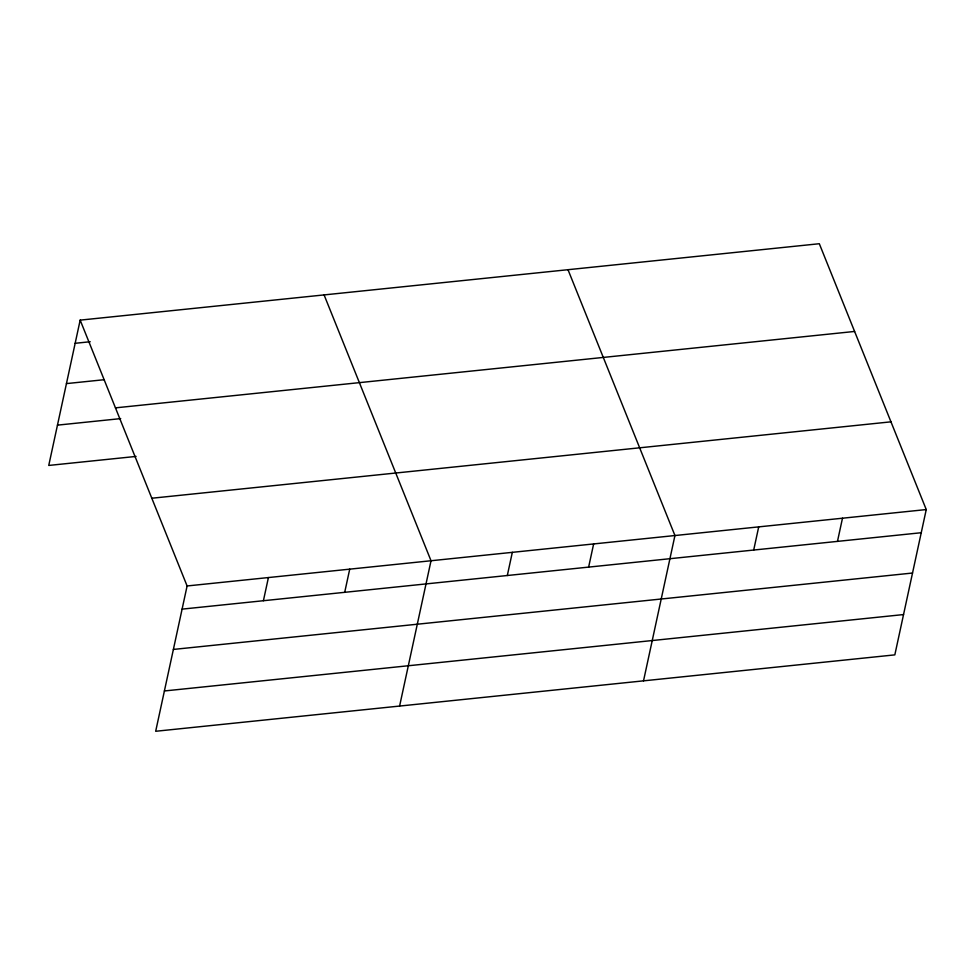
<?xml version="1.0" encoding="UTF-8"?>
<svg xmlns="http://www.w3.org/2000/svg" width="975" height="975" viewBox="0 0 975 975"><rect width="100%" height="100%" fill="white"/><g stroke="black" fill="none" stroke-linecap="round" stroke-linejoin="round"><path stroke-width="1.46" d="M80.169 320.129L187.103 585.963L155.683 731.274L894.831 654.871L926.25 509.559L819.317 243.726L80.169 320.129L48.75 465.441L136.073 456.422M263.408 600.722L268.418 577.553M344.711 592.312L349.72 569.144M399.604 706.058L431.023 560.747L324.09 294.913M507.317 575.506L512.326 552.337M588.632 567.109L593.641 543.94M643.524 680.855L674.944 535.531L567.998 269.697M753.699 550.046L758.708 526.878M837.476 541.381L842.485 518.212M75.16 343.298L90.212 341.737M66.446 383.602L104.081 379.714M115.464 407.855L854.6 331.451M57.464 425.137L120.705 418.604M151.82 498.237L890.955 421.834M187.103 585.963L926.25 509.559M182.093 609.131L921.241 532.728M173.379 649.435L912.527 573.032M164.397 690.97L903.545 614.567"/></g></svg>
